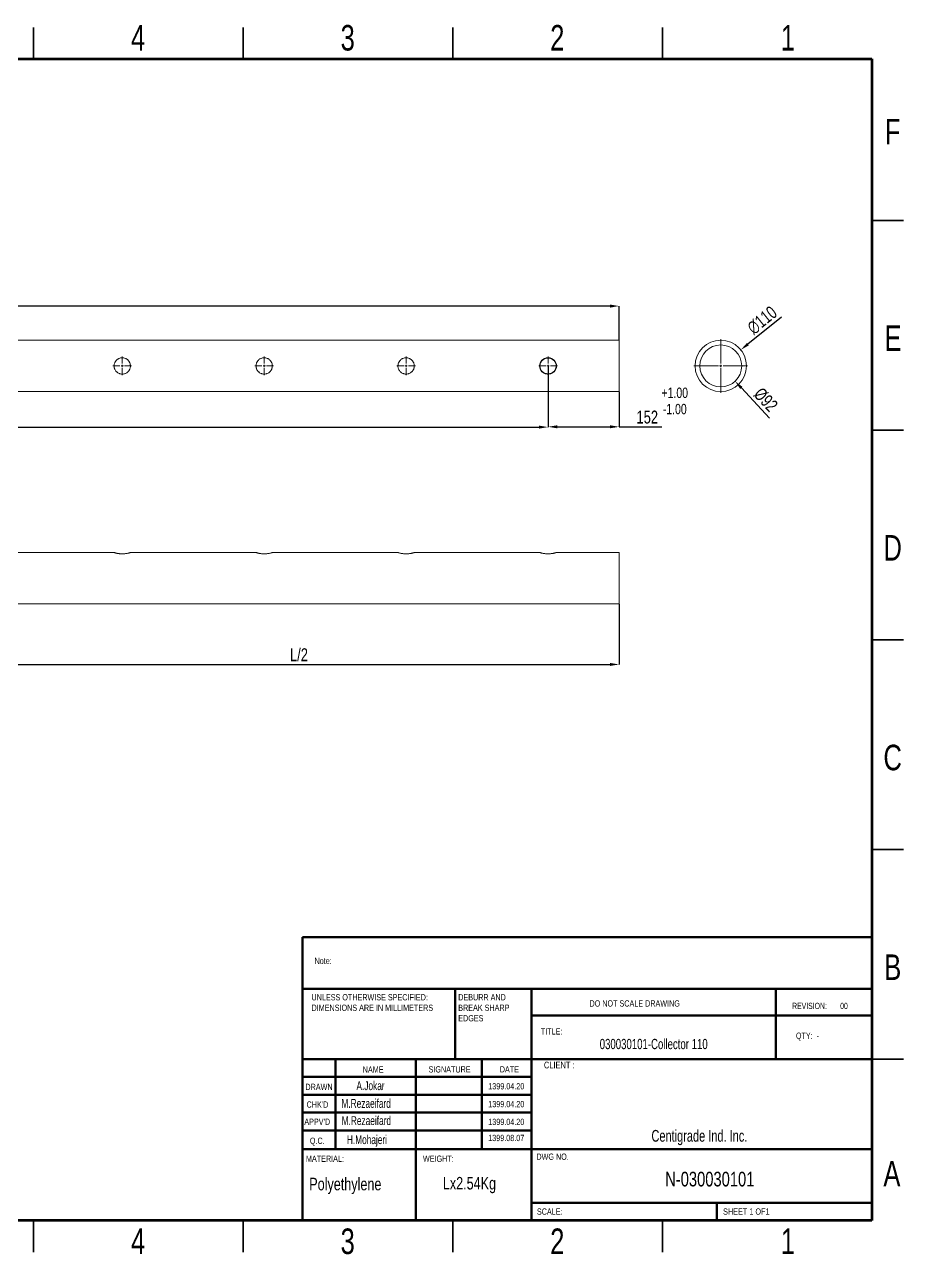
# Model space of a CAD drawing. Header units: millimetres. Extents: x -2608 to 1105, y -1717 to 906.
# Drawn here: x -770 to 1105, y -1717 to 906 of the extents above; entities that cross this region are included whole.
import ezdxf

# ---------------------------------------------------------------- set-up
doc = ezdxf.new("R2010")
doc.units = ezdxf.units.MM
doc.linetypes.add('SLD-Solid', pattern=[0])
doc.styles.add('SLDTEXTSTYLE0', font='TXT', dxfattribs={"width": 0.75})
doc.styles.add('SLDTEXTSTYLE1', font='TXT', dxfattribs={"width": 0.686449})
doc.styles.add('SLDTEXTSTYLE2', font='TXT', dxfattribs={"width": 0.652778})
doc.styles.add('SLDTEXTSTYLE3', font='TXT', dxfattribs={"width": 0.692308})
doc.styles.add('SLDTEXTSTYLE4', font='TXT', dxfattribs={"width": 0.7})
doc.styles.add('SLDTEXTSTYLE5', font='TXT', dxfattribs={"width": 0.678571})
doc.dimstyles.new('SLDDIMSTYLE30', dxfattribs={"dimscale": 13, "dimtxt": 2.116667, "dimasz": 1.5, "dimexe": 0, "dimexo": 0.0625, "dimgap": 0.529167, "dimtad": 1, "dimdec": 0, "dimrnd": 1e-09, "dimzin": 12, "dimdsep": 46, "dimtxsty": 'SLDTEXTSTYLE0', "dimcen": 0.09, "dimadec": 0, "dimazin": 3, "dimtfac": 1, "dimtdec": 0, "dimtofl": 0, "dimtmove": 0, "dimatfit": 3, "dimfxl": 1, "dimfrac": 2, "dimtolj": 1, "dimtzin": 12, "dimarcsym": 0})

# ---------------------------------------------------------------- blocks, each defined once
blk = doc.blocks.new('SW_NOTE_62')
at = {"color": 0, "linetype": 'Continuous', "lineweight": 0, "char_height": 1.5, "attachment_point": 1, "style": 'SLDTEXTSTYLE0'}
for s, insert in [('UNLESS OTHERWISE SPECIFIED:', (0, 1.93)), ('DIMENSIONS ARE IN MILLIMETERS', (0, -0.57))]:
    blk.add_mtext(s, dxfattribs=dict(at, insert=insert))
blk = doc.blocks.new('SW_NOTE_63')
at = {"color": 0, "linetype": 'Continuous', "lineweight": 0, "char_height": 1.5, "attachment_point": 1, "style": 'SLDTEXTSTYLE0'}
for s, insert in [('DEBURR AND', (0, 1.93)), ('BREAK SHARP', (0, -0.57)), ('EDGES', (0, -3.07))]:
    blk.add_mtext(s, dxfattribs=dict(at, insert=insert))
blk = doc.blocks.new('SW_CENTERMARKSYMBOL_0')
at = {"color": 0, "linetype": 'SLD-Solid', "lineweight": 0}
for p, q in [((-0.25, 0), (-1, 0)), ((0, 0), (-0.125, 0)), ((0, 0.25), (0, 1)), ((0, 0), (0, 0.125)), ((0, 0), (0, -0.125)), ((0, 0), (0.125, 0)), ((0.25, 0), (1, 0)), ((0, -0.25), (0, -1))]:
    blk.add_line(p, q, dxfattribs=at)
blk = doc.blocks.new('SW_CENTERMARKSYMBOL_6')
at = {"color": 0, "linetype": 'SLD-Solid', "lineweight": 0}
for p, q in [((-0.25, 0), (-1, 0)), ((0, 0), (-0.125, 0)), ((0, 0.25), (0, 1)), ((0, 0), (0, 0.125)), ((0, 0), (0, -0.125)), ((0, 0), (0.125, 0)), ((0.25, 0), (1, 0)), ((0, -0.25), (0, -1))]:
    blk.add_line(p, q, dxfattribs=at)
blk = doc.blocks.new('SW_CENTERMARKSYMBOL_7')
at = {"color": 0, "linetype": 'SLD-Solid', "lineweight": 0}
for p, q in [((-0.25, 0), (-1, 0)), ((0, 0), (-0.125, 0)), ((0, 0.25), (0, 1)), ((0, 0), (0, 0.125)), ((0, 0), (0, -0.125)), ((0, 0), (0.125, 0)), ((0.25, 0), (1, 0)), ((0, -0.25), (0, -1))]:
    blk.add_line(p, q, dxfattribs=at)
blk = doc.blocks.new('SW_CENTERMARKSYMBOL_8')
at = {"color": 0, "linetype": 'SLD-Solid', "lineweight": 0}
for p, q in [((-0.25, 0), (-1, 0)), ((0, 0), (-0.125, 0)), ((0, 0.25), (0, 1)), ((0, 0), (0, 0.125)), ((0, 0), (0, -0.125)), ((0, 0), (0.125, 0)), ((0.25, 0), (1, 0)), ((0, -0.25), (0, -1))]:
    blk.add_line(p, q, dxfattribs=at)
blk = doc.blocks.new('SW_CENTERMARKSYMBOL_9')
at = {"color": 0, "linetype": 'SLD-Solid', "lineweight": 0}
for p, q in [((0, 0.25), (0, 2.875)), ((-0.25, 0), (-2.875, 0)), ((0, 0), (-0.125, 0)), ((0, 0), (0, 0.125)), ((0, 0), (0, -0.125)), ((0, 0), (0.125, 0)), ((0.25, 0), (2.875, 0)), ((0, -0.25), (0, -2.875))]:
    blk.add_line(p, q, dxfattribs=at)
blk = doc.blocks.new('*D13')
at = {"color": 0, "lineweight": -2, "transparency": 16777216}
for p, q in [((-2228, 233.9), (-2228, 306)), ((478.5, 306), (-2208.5, 306)), ((498, 233.9), (498, 306))]:
    blk.add_line(p, q, dxfattribs=at)
at = {"color": 0, "transparency": 16777216}
for points in [[(-2208.5, 309.2), (-2208.5, 302.7), (-2228, 306)], [(478.5, 309.2), (478.5, 302.7), (498, 306)]]:
    blk.add_solid(points, dxfattribs=at)
at = {"layer": 'Defpoints', "color": 0, "transparency": 16777216}
for p in [(-2228, 306), (-2228, 233.1), (498, 233.1)]:
    blk.add_point(p, dxfattribs=at)
at = {"color": 0, "transparency": 16777216, "insert": (-865, 326.6), "char_height": 27.52, "attachment_point": 5, "style": 'SLDTEXTSTYLE0'}
blk.add_mtext('\\A1;L', dxfattribs=at)
blk = doc.blocks.new('*D14')
at = {"color": 0, "lineweight": -2, "transparency": 16777216}
for p, q in [((844.6, 282.2), (773, 224.8)), ((713.9, 178.3), (716.2, 178.3)), ((715.1, 177.1), (715.1, 179.5))]:
    blk.add_line(p, q, dxfattribs=at)
at = {"color": 0, "transparency": 16777216}
blk.add_solid([(771, 227.3), (775.1, 222.2), (757.8, 212.6)], dxfattribs=at)
at = {"layer": 'Defpoints', "color": 0, "transparency": 16777216}
for p in [(757.8, 212.6), (672.3, 144)]:
    blk.add_point(p, dxfattribs=at)
at = {"color": 0, "transparency": 16777216, "insert": (803.5, 275.7), "char_height": 27.52, "attachment_point": 5, "rotation": 38.7262, "style": 'SLDTEXTSTYLE0'}
blk.add_mtext('\\A1;∅110', dxfattribs=at)
blk = doc.blocks.new('*D15')
at = {"color": 0, "lineweight": -2, "transparency": 16777216}
for p, q in [((713.9, 178.3), (716.2, 178.3)), ((715.1, 177.1), (715.1, 179.5)), ((819.4, 66.9), (759.1, 131.4))]:
    blk.add_line(p, q, dxfattribs=at)
at = {"color": 0, "transparency": 16777216}
blk.add_solid([(761.4, 133.6), (756.7, 129.1), (745.7, 145.6)], dxfattribs=at)
at = {"layer": 'Defpoints', "color": 0, "transparency": 16777216}
for p in [(684.4, 211), (745.7, 145.6)]:
    blk.add_point(p, dxfattribs=at)
at = {"color": 0, "transparency": 16777216, "insert": (811, 106.1), "char_height": 27.52, "attachment_point": 5, "rotation": 313.1398, "style": 'SLDTEXTSTYLE0'}
blk.add_mtext('\\A1;%%C92', dxfattribs=at)
blk = doc.blocks.new('*D17')
at = {"color": 0, "lineweight": -2, "transparency": 16777216}
for p, q in [((346.6, 157.6), (346.6, 48.4)), ((498, 122.7), (498, 48.4)), ((366.1, 48.4), (478.5, 48.4)), ((498, 48.4), (589.2, 48.4))]:
    blk.add_line(p, q, dxfattribs=at)
at = {"color": 0, "transparency": 16777216}
for points in [[(366.1, 51.7), (366.1, 45.2), (346.6, 48.4)], [(478.5, 51.7), (478.5, 45.2), (498, 48.4)]]:
    blk.add_solid(points, dxfattribs=at)
at = {"layer": 'Defpoints', "color": 0, "transparency": 16777216}
for p in [(346.6, 158.4), (498, 123.5), (346.6, 48.4)]:
    blk.add_point(p, dxfattribs=at)
at = {"color": 0, "transparency": 16777216, "insert": (558.3, 69), "char_height": 27.52, "attachment_point": 5, "style": 'SLDTEXTSTYLE0'}
blk.add_mtext('\\A1;152', dxfattribs=at)
blk = doc.blocks.new('*D18')
at = {"color": 0, "lineweight": -2, "transparency": 16777216}
for p, q in [((-2076.5, 177.5), (-2076.5, 47.8)), ((346.6, 177.5), (346.6, 47.8)), ((-2057, 47.8), (327.1, 47.8))]:
    blk.add_line(p, q, dxfattribs=at)
at = {"color": 0, "transparency": 16777216}
for points in [[(-2057, 51), (-2057, 44.5), (-2076.5, 47.8)], [(327.1, 51), (327.1, 44.5), (346.6, 47.8)]]:
    blk.add_solid(points, dxfattribs=at)
at = {"layer": 'Defpoints', "color": 0, "transparency": 16777216}
for p in [(-2076.5, 178.3), (346.6, 178.3), (346.6, 47.8)]:
    blk.add_point(p, dxfattribs=at)
at = {"color": 0, "transparency": 16777216, "insert": (-865, 68.4), "char_height": 27.517, "attachment_point": 5, "style": 'SLDTEXTSTYLE0'}
blk.add_mtext('\\A1;(L/304)-304', dxfattribs=at)
blk = doc.blocks.new('*D20')
at = {"color": 0, "lineweight": -2, "transparency": 16777216}
for p, q in [((-867.9, -308.3), (-867.9, -458.6)), ((498, -330.2), (498, -458.6)), ((-848.4, -458.6), (478.5, -458.6))]:
    blk.add_line(p, q, dxfattribs=at)
at = {"color": 0, "transparency": 16777216}
for points in [[(-848.4, -455.3), (-848.4, -461.8), (-867.9, -458.6)], [(478.5, -455.3), (478.5, -461.8), (498, -458.6)]]:
    blk.add_solid(points, dxfattribs=at)
at = {"layer": 'Defpoints', "color": 0, "transparency": 16777216}
for p in [(-867.9, -307.5), (498, -329.4), (498, -458.6)]:
    blk.add_point(p, dxfattribs=at)
at = {"color": 0, "transparency": 16777216, "insert": (-185, -438), "char_height": 27.52, "attachment_point": 5, "style": 'SLDTEXTSTYLE0'}
blk.add_mtext('\\A1;L/2', dxfattribs=at)

msp = doc.modelspace()

# ---------------------------------------------------------------- linework, layer by layer
at = {"color": 7, "linetype": 'Continuous', "lineweight": 35}
for p, q in [((-751.4, 900.1), (-751.4, 833.1)), ((-751.4, 833.1), (-751.4, 900.1)), ((-304.1, 833.1), (-304.1, 900.1)), ((143.2, 833.1), (143.2, 900.1)), ((590.5, 833.1), (590.5, 900.1)), ((1037.8, 488.6), (1104.9, 488.6)), ((1037.8, 41.4), (1104.9, 41.4)), ((1104.9, -405.9), (1037.8, -405.9)), ((1037.8, -405.9), (1104.9, -405.9)), ((1037.8, -853.2), (1104.9, -853.2)), ((1037.8, -1300.5), (1104.9, -1300.5)), ((-751.4, -1712), (-751.4, -1644.9)), ((-751.4, -1644.9), (-751.4, -1712)), ((-304.1, -1644.9), (-304.1, -1712)), ((143.2, -1644.9), (143.2, -1712)), ((590.5, -1644.9), (590.5, -1712))]:
    msp.add_line(p, q, dxfattribs=at)
at = {"color": 7, "linetype": 'Continuous', "lineweight": 70}
for p, q in [((-2540.5, 833.1), (1037.8, 833.1)), ((1037.8, 833.1), (1037.8, -1644.9)), ((1037.8, -1644.9), (-2540.5, -1644.9))]:
    msp.add_line(p, q, dxfattribs=at)
at = {"linetype": 'SLD-Solid', "lineweight": 0}
for p, q in [((498, 233.1), (-2228, 233.1)), ((498, 233.1), (498, 123.5)), ((-2228, 123.5), (498, 123.5)), ((-579.5, -219.8), (-847.6, -219.8)), ((-276.6, -219.8), (-544.7, -219.8)), ((26.3, -219.8), (-241.8, -219.8)), ((329.2, -219.8), (61.1, -219.8)), ((498, -219.8), (363.9, -219.8)), ((498, -219.8), (498, -329.4)), ((-821.2, -329.4), (498, -329.4))]:
    msp.add_line(p, q, dxfattribs=at)
at = {"color": 7, "linetype": 'Continuous', "lineweight": 50}
for p, q in [((-177.1, -1040.2), (1037.8, -1040.2)), ((-177.1, -1040.2), (-177.1, -1150.7)), ((-177.1, -1150.7), (1037.8, -1150.7)), ((-177.1, -1150.7), (-177.1, -1642.7)), ((148.6, -1150.7), (148.6, -1300.5)), ((311.4, -1150.7), (311.4, -1644.9)), ((832.8, -1300.5), (832.8, -1150.7)), ((1037.8, -1207.7), (311.4, -1207.7)), ((1037.8, -1300.5), (-177.1, -1300.5)), ((-107.3, -1300.5), (-107.3, -1492.8)), ((64.4, -1300.5), (64.4, -1642.7)), ((205, -1300.5), (205, -1492.8)), ((311.4, -1642.7), (311.4, -1300.5)), ((311.4, -1338.5), (-177.1, -1338.5)), ((311.4, -1376.5), (-177.1, -1376.5)), ((311.4, -1414.6), (-177.1, -1414.6)), ((311.4, -1452.6), (-177.1, -1452.6)), ((-84, -1492.8), (-177.1, -1492.8)), ((-84, -1492.8), (1037.8, -1492.8)), ((311.4, -1606.9), (1037.8, -1606.9)), ((706.8, -1644.9), (706.8, -1606.9))]:
    msp.add_line(p, q, dxfattribs=at)
at = {"linetype": 'SLD-Solid', "lineweight": 0}
for radius in [54.8, 44.8]:
    msp.add_circle((715.1, 178.3), radius, dxfattribs=at)
msp.add_circle((346.6, 178.3), 17.4)
for points, knots in [([(-562.1, 160.9), (-563.3, 160.9), (-564.4, 161), (-566.1, 161.3), (-566.6, 161.4), (-567.7, 161.8), (-568.3, 162), (-569.9, 162.6), (-570.9, 163.2), (-572.3, 164.1), (-572.7, 164.5), (-573.6, 165.2), (-574, 165.6), (-575.2, 166.8), (-576, 167.6), (-577.2, 169.5), (-577.8, 170.5), (-578.4, 172.1), (-578.6, 172.7), (-578.9, 173.7), (-579.1, 174.3), (-579.4, 176), (-579.5, 177.1), (-579.5, 178.9), (-579.5, 179.4), (-579.4, 180.6), (-579.3, 181.2), (-579, 182.8), (-578.6, 183.9), (-578, 185.5), (-577.7, 186), (-577.2, 187), (-576.9, 187.5), (-576.3, 188.5), (-575.9, 188.9), (-575.2, 189.8), (-574.8, 190.2), (-573.6, 191.4), (-572.8, 192.1), (-571.3, 193.1), (-570.9, 193.4), (-569.8, 193.9), (-569.3, 194.2), (-567.8, 194.8), (-566.7, 195.2), (-565, 195.5), (-564.4, 195.6), (-563.3, 195.7), (-562.7, 195.7), (-561.5, 195.7), (-561, 195.7), (-559.8, 195.6), (-559.3, 195.5), (-557.6, 195.2), (-556.5, 194.8), (-554.9, 194.2), (-554.4, 193.9), (-553.4, 193.4), (-552.9, 193.1), (-551.5, 192.2), (-550.6, 191.4), (-549.4, 190.2), (-549, 189.8), (-548.3, 188.9), (-547.9, 188.5), (-547.3, 187.5), (-547, 187), (-546.5, 186), (-546.2, 185.5), (-545.6, 183.9), (-545.2, 182.8), (-544.9, 181.2), (-544.8, 180.6), (-544.7, 179.5), (-544.7, 178.9), (-544.7, 177.1), (-544.8, 176), (-545.1, 174.3), (-545.3, 173.8), (-545.6, 172.7), (-545.8, 172.1), (-546.2, 171.1), (-546.5, 170.6), (-547, 169.6), (-547.3, 169.1), (-548.3, 167.6), (-549, 166.8), (-550.2, 165.6), (-550.6, 165.2), (-551.5, 164.5), (-551.9, 164.1), (-553.3, 163.2), (-554.3, 162.6), (-555.9, 162), (-556.5, 161.8), (-557.6, 161.4), (-558.1, 161.3), (-559.8, 161), (-560.9, 160.9), (-562.1, 160.9)], [0, 0, 0, 0, 0.03125, 0.03125, 0.046875, 0.046875, 0.0625, 0.0625, 0.09375, 0.09375, 0.109375, 0.109375, 0.125, 0.125, 0.15625, 0.15625, 0.1875, 0.1875, 0.203125, 0.203125, 0.21875, 0.21875, 0.25, 0.25, 0.265625, 0.265625, 0.28125, 0.28125, 0.3125, 0.3125, 0.328125, 0.328125, 0.34375, 0.34375, 0.359375, 0.359375, 0.375, 0.375, 0.40625, 0.40625, 0.421875, 0.421875, 0.4375, 0.4375, 0.46875, 0.46875, 0.484375, 0.484375, 0.5, 0.5, 0.515625, 0.515625, 0.53125, 0.53125, 0.5625, 0.5625, 0.578125, 0.578125, 0.59375, 0.59375, 0.625, 0.625, 0.640625, 0.640625, 0.65625, 0.65625, 0.671875, 0.671875, 0.6875, 0.6875, 0.71875, 0.71875, 0.734375, 0.734375, 0.75, 0.75, 0.78125, 0.78125, 0.796875, 0.796875, 0.8125, 0.8125, 0.828125, 0.828125, 0.84375, 0.84375, 0.875, 0.875, 0.890625, 0.890625, 0.90625, 0.90625, 0.9375, 0.9375, 0.953125, 0.953125, 0.96875, 0.96875, 1, 1, 1, 1]), ([(-259.2, 160.9), (-260.4, 160.9), (-261.5, 161), (-263.2, 161.3), (-263.7, 161.4), (-264.8, 161.8), (-265.4, 162), (-267, 162.6), (-268, 163.2), (-269.4, 164.1), (-269.8, 164.5), (-270.7, 165.2), (-271.1, 165.6), (-272.3, 166.8), (-273.1, 167.6), (-274.3, 169.5), (-274.9, 170.5), (-275.5, 172.1), (-275.7, 172.7), (-276.1, 173.7), (-276.2, 174.3), (-276.5, 176), (-276.6, 177.1), (-276.7, 178.9), (-276.6, 179.4), (-276.5, 180.6), (-276.4, 181.2), (-276.1, 182.8), (-275.8, 183.9), (-275.1, 185.5), (-274.8, 186), (-274.3, 187), (-274, 187.5), (-273.4, 188.5), (-273, 188.9), (-272.3, 189.8), (-271.9, 190.2), (-270.7, 191.4), (-269.9, 192.1), (-268.5, 193.1), (-268, 193.4), (-267, 193.9), (-266.4, 194.2), (-264.9, 194.8), (-263.8, 195.2), (-262.1, 195.5), (-261.5, 195.6), (-260.4, 195.7), (-259.8, 195.7), (-258.6, 195.7), (-258.1, 195.7), (-256.9, 195.6), (-256.4, 195.5), (-254.7, 195.2), (-253.6, 194.8), (-252, 194.2), (-251.5, 193.9), (-250.5, 193.4), (-250, 193.1), (-248.6, 192.2), (-247.7, 191.4), (-246.5, 190.2), (-246.1, 189.8), (-245.4, 188.9), (-245, 188.5), (-244.4, 187.5), (-244.1, 187), (-243.6, 186), (-243.3, 185.5), (-242.7, 183.9), (-242.3, 182.8), (-242, 181.2), (-241.9, 180.6), (-241.8, 179.5), (-241.8, 178.9), (-241.8, 177.1), (-241.9, 176), (-242.2, 174.3), (-242.4, 173.8), (-242.7, 172.7), (-242.9, 172.1), (-243.3, 171.1), (-243.6, 170.6), (-244.1, 169.6), (-244.4, 169.1), (-245.4, 167.6), (-246.1, 166.8), (-247.3, 165.6), (-247.7, 165.2), (-248.6, 164.5), (-249, 164.1), (-250.5, 163.2), (-251.5, 162.6), (-253, 162), (-253.6, 161.8), (-254.7, 161.4), (-255.2, 161.3), (-256.9, 161), (-258.1, 160.9), (-259.2, 160.9)], [0, 0, 0, 0, 0.03125, 0.03125, 0.046875, 0.046875, 0.0625, 0.0625, 0.09375, 0.09375, 0.109375, 0.109375, 0.125, 0.125, 0.15625, 0.15625, 0.1875, 0.1875, 0.203125, 0.203125, 0.21875, 0.21875, 0.25, 0.25, 0.265625, 0.265625, 0.28125, 0.28125, 0.3125, 0.3125, 0.328125, 0.328125, 0.34375, 0.34375, 0.359375, 0.359375, 0.375, 0.375, 0.40625, 0.40625, 0.421875, 0.421875, 0.4375, 0.4375, 0.46875, 0.46875, 0.484375, 0.484375, 0.5, 0.5, 0.515625, 0.515625, 0.53125, 0.53125, 0.5625, 0.5625, 0.578125, 0.578125, 0.59375, 0.59375, 0.625, 0.625, 0.640625, 0.640625, 0.65625, 0.65625, 0.671875, 0.671875, 0.6875, 0.6875, 0.71875, 0.71875, 0.734375, 0.734375, 0.75, 0.75, 0.78125, 0.78125, 0.796875, 0.796875, 0.8125, 0.8125, 0.828125, 0.828125, 0.84375, 0.84375, 0.875, 0.875, 0.890625, 0.890625, 0.90625, 0.90625, 0.9375, 0.9375, 0.953125, 0.953125, 0.96875, 0.96875, 1, 1, 1, 1]), ([(43.7, 160.9), (42.5, 160.9), (41.4, 161), (39.7, 161.3), (39.1, 161.4), (38, 161.8), (37.5, 162), (35.9, 162.6), (34.9, 163.2), (33.5, 164.1), (33, 164.5), (32.2, 165.2), (31.7, 165.6), (30.5, 166.8), (29.8, 167.6), (28.6, 169.5), (28, 170.5), (27.4, 172.1), (27.2, 172.7), (26.8, 173.7), (26.7, 174.3), (26.4, 176), (26.2, 177.1), (26.2, 178.9), (26.3, 179.4), (26.4, 180.6), (26.5, 181.2), (26.8, 182.8), (27.1, 183.9), (27.8, 185.5), (28, 186), (28.6, 187), (28.9, 187.5), (29.5, 188.5), (29.8, 188.9), (30.6, 189.8), (30.9, 190.2), (32.2, 191.4), (33, 192.1), (34.4, 193.1), (34.9, 193.4), (35.9, 193.9), (36.5, 194.2), (38, 194.8), (39.1, 195.2), (40.8, 195.5), (41.4, 195.6), (42.5, 195.7), (43.1, 195.7), (44.2, 195.7), (44.8, 195.7), (46, 195.6), (46.5, 195.5), (48.2, 195.2), (49.3, 194.8), (50.9, 194.2), (51.4, 193.9), (52.4, 193.4), (52.9, 193.1), (54.3, 192.2), (55.2, 191.4), (56.4, 190.2), (56.8, 189.8), (57.5, 188.9), (57.8, 188.5), (58.5, 187.5), (58.8, 187), (59.3, 186), (59.6, 185.5), (60.2, 183.9), (60.5, 182.8), (60.9, 181.2), (61, 180.6), (61.1, 179.5), (61.1, 178.9), (61.1, 177.1), (61, 176), (60.7, 174.3), (60.5, 173.8), (60.2, 172.7), (60, 172.1), (59.6, 171.1), (59.3, 170.6), (58.8, 169.6), (58.5, 169.1), (57.5, 167.6), (56.8, 166.8), (55.6, 165.6), (55.2, 165.2), (54.3, 164.5), (53.8, 164.1), (52.4, 163.2), (51.4, 162.6), (49.9, 162), (49.3, 161.8), (48.2, 161.4), (47.7, 161.3), (46, 161), (44.8, 160.9), (43.7, 160.9)], [0, 0, 0, 0, 0.03125, 0.03125, 0.046875, 0.046875, 0.0625, 0.0625, 0.09375, 0.09375, 0.109375, 0.109375, 0.125, 0.125, 0.15625, 0.15625, 0.1875, 0.1875, 0.203125, 0.203125, 0.21875, 0.21875, 0.25, 0.25, 0.265625, 0.265625, 0.28125, 0.28125, 0.3125, 0.3125, 0.328125, 0.328125, 0.34375, 0.34375, 0.359375, 0.359375, 0.375, 0.375, 0.40625, 0.40625, 0.421875, 0.421875, 0.4375, 0.4375, 0.46875, 0.46875, 0.484375, 0.484375, 0.5, 0.5, 0.515625, 0.515625, 0.53125, 0.53125, 0.5625, 0.5625, 0.578125, 0.578125, 0.59375, 0.59375, 0.625, 0.625, 0.640625, 0.640625, 0.65625, 0.65625, 0.671875, 0.671875, 0.6875, 0.6875, 0.71875, 0.71875, 0.734375, 0.734375, 0.75, 0.75, 0.78125, 0.78125, 0.796875, 0.796875, 0.8125, 0.8125, 0.828125, 0.828125, 0.84375, 0.84375, 0.875, 0.875, 0.890625, 0.890625, 0.90625, 0.90625, 0.9375, 0.9375, 0.953125, 0.953125, 0.96875, 0.96875, 1, 1, 1, 1]), ([(346.6, 160.9), (345.4, 160.9), (344.3, 161), (342.6, 161.3), (342, 161.4), (340.9, 161.8), (340.4, 162), (338.8, 162.6), (337.8, 163.2), (336.4, 164.1), (335.9, 164.5), (335.1, 165.2), (334.6, 165.6), (333.4, 166.8), (332.7, 167.6), (331.4, 169.5), (330.9, 170.5), (330.2, 172.1), (330.1, 172.7), (329.7, 173.7), (329.6, 174.3), (329.2, 176), (329.1, 177.1), (329.1, 178.9), (329.2, 179.4), (329.3, 180.6), (329.4, 181.2), (329.7, 182.8), (330, 183.9), (330.7, 185.5), (330.9, 186), (331.5, 187), (331.8, 187.5), (332.4, 188.5), (332.7, 188.9), (333.5, 189.8), (333.8, 190.2), (335, 191.4), (335.9, 192.1), (337.3, 193.1), (337.8, 193.4), (338.8, 193.9), (339.3, 194.2), (340.9, 194.8), (342, 195.2), (343.7, 195.5), (344.3, 195.6), (345.4, 195.7), (346, 195.7), (347.1, 195.7), (347.7, 195.7), (348.8, 195.6), (349.4, 195.5), (351.1, 195.2), (352.2, 194.8), (353.8, 194.2), (354.3, 193.9), (355.3, 193.4), (355.8, 193.1), (357.2, 192.2), (358.1, 191.4), (359.3, 190.2), (359.7, 189.8), (360.4, 188.9), (360.7, 188.5), (361.4, 187.5), (361.7, 187), (362.2, 186), (362.4, 185.5), (363.1, 183.9), (363.4, 182.8), (363.8, 181.2), (363.9, 180.6), (364, 179.5), (364, 178.9), (364, 177.1), (363.9, 176), (363.6, 174.3), (363.4, 173.8), (363.1, 172.7), (362.9, 172.1), (362.4, 171.1), (362.2, 170.6), (361.7, 169.6), (361.4, 169.1), (360.4, 167.6), (359.7, 166.8), (358.5, 165.6), (358.1, 165.2), (357.2, 164.5), (356.7, 164.1), (355.3, 163.2), (354.3, 162.6), (352.7, 162), (352.2, 161.8), (351.1, 161.4), (350.5, 161.3), (348.9, 161), (347.7, 160.9), (346.6, 160.9)], [0, 0, 0, 0, 0.03125, 0.03125, 0.046875, 0.046875, 0.0625, 0.0625, 0.09375, 0.09375, 0.109375, 0.109375, 0.125, 0.125, 0.15625, 0.15625, 0.1875, 0.1875, 0.203125, 0.203125, 0.21875, 0.21875, 0.25, 0.25, 0.265625, 0.265625, 0.28125, 0.28125, 0.3125, 0.3125, 0.328125, 0.328125, 0.34375, 0.34375, 0.359375, 0.359375, 0.375, 0.375, 0.40625, 0.40625, 0.421875, 0.421875, 0.4375, 0.4375, 0.46875, 0.46875, 0.484375, 0.484375, 0.5, 0.5, 0.515625, 0.515625, 0.53125, 0.53125, 0.5625, 0.5625, 0.578125, 0.578125, 0.59375, 0.59375, 0.625, 0.625, 0.640625, 0.640625, 0.65625, 0.65625, 0.671875, 0.671875, 0.6875, 0.6875, 0.71875, 0.71875, 0.734375, 0.734375, 0.75, 0.75, 0.78125, 0.78125, 0.796875, 0.796875, 0.8125, 0.8125, 0.828125, 0.828125, 0.84375, 0.84375, 0.875, 0.875, 0.890625, 0.890625, 0.90625, 0.90625, 0.9375, 0.9375, 0.953125, 0.953125, 0.96875, 0.96875, 1, 1, 1, 1]), ([(-562.1, -222.6), (-563, -222.6), (-564.9, -222.6), (-567.7, -222.4), (-570.3, -222), (-572.7, -221.6), (-574.9, -221.1), (-576.7, -220.6), (-578.1, -220.2), (-579.1, -219.9), (-579.5, -219.8), (-579.5, -219.8), (-579.5, -219.8)], [0, 0, 0, 0, 0.102112, 0.207287, 0.309373, 0.414244, 0.519626, 0.627919, 0.735606, 0.846614, 0.95082, 1, 1, 1, 1]), ([(-544.7, -219.8), (-544.7, -219.8), (-544.7, -219.8), (-545.2, -220), (-546.1, -220.2), (-547.5, -220.6), (-549.2, -221.1), (-551.3, -221.6), (-553.8, -222), (-556.5, -222.4), (-559.3, -222.6), (-561.2, -222.6), (-562.1, -222.6)], [0, 0, 0, 0, 0.059119, 0.164047, 0.264709, 0.368105, 0.472296, 0.57931, 0.686958, 0.797837, 0.897513, 1, 1, 1, 1]), ([(-259.2, -222.6), (-260.2, -222.6), (-262.1, -222.6), (-264.8, -222.4), (-267.4, -222), (-269.8, -221.6), (-272, -221.1), (-273.8, -220.6), (-275.3, -220.2), (-276.2, -219.9), (-276.6, -219.8), (-276.6, -219.8), (-276.6, -219.8)], [0, 0, 0, 0, 0.102108, 0.207284, 0.30937, 0.414241, 0.519624, 0.627918, 0.735605, 0.846614, 0.95082, 1, 1, 1, 1]), ([(-241.8, -219.8), (-241.8, -219.8), (-241.8, -219.8), (-242.3, -220), (-243.2, -220.2), (-244.6, -220.6), (-246.3, -221.1), (-248.5, -221.6), (-250.9, -222), (-253.6, -222.4), (-256.4, -222.6), (-258.3, -222.6), (-259.2, -222.6)], [0, 0, 0, 0, 0.059119, 0.164046, 0.264708, 0.368104, 0.472294, 0.579307, 0.686955, 0.797834, 0.897509, 1, 1, 1, 1]), ([(43.7, -222.6), (42.7, -222.6), (40.8, -222.6), (38.1, -222.4), (35.4, -222), (33.1, -221.6), (30.9, -221.1), (29.1, -220.6), (27.6, -220.2), (26.7, -219.9), (26.2, -219.8), (26.3, -219.8), (26.3, -219.8)], [0, 0, 0, 0, 0.102108, 0.207288, 0.309366, 0.414241, 0.519621, 0.62792, 0.735607, 0.846614, 0.95082, 1, 1, 1, 1]), ([(61.1, -219.8), (61.1, -219.8), (61.1, -219.8), (60.6, -220), (59.7, -220.2), (58.3, -220.6), (56.6, -221.1), (54.4, -221.6), (51.9, -222), (49.3, -222.4), (46.5, -222.6), (44.6, -222.6), (43.7, -222.6)], [0, 0, 0, 0, 0.059119, 0.164047, 0.264709, 0.368103, 0.472296, 0.579303, 0.686958, 0.797833, 0.897509, 1, 1, 1, 1]), ([(346.6, -222.6), (345.6, -222.6), (343.7, -222.6), (341, -222.4), (338.3, -222), (335.9, -221.6), (333.8, -221.1), (332, -220.6), (330.5, -220.2), (329.6, -219.9), (329.1, -219.8), (329.2, -219.8), (329.2, -219.8)], [0, 0, 0, 0, 0.102116, 0.207287, 0.309372, 0.414247, 0.519626, 0.627919, 0.735606, 0.846615, 0.95082, 1, 1, 1, 1]), ([(363.9, -219.8), (364, -219.8), (364, -219.8), (363.5, -220), (362.6, -220.2), (361.2, -220.6), (359.5, -221.1), (357.3, -221.6), (354.8, -222), (352.2, -222.4), (349.4, -222.6), (347.5, -222.6), (346.6, -222.6)], [0, 0, 0, 0, 0.0591193, 0.1640464, 0.2647086, 0.3681073, 0.4722954, 0.5793096, 0.6869578, 0.797841, 0.8975173, 1, 1, 1, 1])]:
    msp.add_open_spline(points, degree=3, knots=knots, dxfattribs=at)

# ---------------------------------------------------------------- block references
at = {"linetype": 'Continuous', "lineweight": 0, "xscale": 19.92690014026262, "yscale": 19.92690014026262, "zscale": 19.92690014026262}
for name, p in [('SW_CENTERMARKSYMBOL_9', (715.1, 178.3)), ('SW_CENTERMARKSYMBOL_6', (-562.1, 178.3)), ('SW_CENTERMARKSYMBOL_7', (-259.2, 178.3)), ('SW_CENTERMARKSYMBOL_8', (43.7, 178.3)), ('SW_CENTERMARKSYMBOL_0', (346.6, 178.3))]:
    msp.add_blockref(name, p, dxfattribs=at)
at = {"color": 7, "linetype": 'Continuous', "lineweight": 0, "xscale": 8.945728105370856, "yscale": 8.945728105370856, "zscale": 8.945728105370856}
for name, p in [('SW_NOTE_62', (-158.2, -1179.1)), ('SW_NOTE_63', (154.9, -1179.1))]:
    msp.add_blockref(name, p, dxfattribs=at)

# ---------------------------------------------------------------- texts
at = {"color": 7, "linetype": 'Continuous', "lineweight": 0}
for s, insert, char_height, attachment_point, style in [('4', (-528.3, 905.6), 54.5, 2, 'SLDTEXTSTYLE0'), ('3', (-81, 905.6), 54.5, 2, 'SLDTEXTSTYLE0'), ('2', (366.3, 905.6), 54.5, 2, 'SLDTEXTSTYLE0'), ('1', (858.3, 905.6), 54.5, 2, 'SLDTEXTSTYLE0'), ('F', (1081.9, 705.4), 54.5, 2, 'SLDTEXTSTYLE0'), ('E', (1082.6, 264.8), 54.5, 2, 'SLDTEXTSTYLE0'), ('D', (1081.9, -182.5), 54.5, 2, 'SLDTEXTSTYLE0'), ('C', (1081.9, -629.8), 54.5, 2, 'SLDTEXTSTYLE0'), ('Note:', (-151.7, -1084.3), 13.42, 1, 'SLDTEXTSTYLE0'), ('B', (1082.1, -1077.1), 54.5, 2, 'SLDTEXTSTYLE0'), ('DO NOT SCALE DRAWING', (435, -1175), 13.419, 1, 'SLDTEXTSTYLE0'), ('REVISION:       00', (867.4, -1180.3), 13.419, 1, 'SLDTEXTSTYLE2'), ('TITLE:', (331.2, -1234.6), 13.42, 1, 'SLDTEXTSTYLE0'), ('030030101-Collector 110', (456.8, -1257.3), 21.917, 1, 'SLDTEXTSTYLE4'), ('QTY:  -', (875.6, -1243.8), 13.42, 1, 'SLDTEXTSTYLE5'), ('CLIENT :', (337.8, -1306), 14.2, 1, 'SLDTEXTSTYLE4'), ('NAME', (-48.9, -1316.1), 13.42, 1, 'SLDTEXTSTYLE0'), ('SIGNATURE', (91.6, -1315.6), 13.42, 1, 'SLDTEXTSTYLE0'), ('DATE', (243.5, -1315.6), 13.42, 1, 'SLDTEXTSTYLE0'), ('DRAWN', (-171.3, -1353), 13.42, 1, 'SLDTEXTSTYLE1'), ('A.Jokar', (-62.3, -1347.7), 18.94, 1, 'SLDTEXTSTYLE4'), ('1399.04.20', (219, -1351.7), 13.42, 1, 'SLDTEXTSTYLE0'), ('M.Rezaeifard', (-94.3, -1385.5), 18.935, 1, 'SLDTEXTSTYLE4'), ('1399.04.20', (219, -1389.7), 13.42, 1, 'SLDTEXTSTYLE0'), ("CHK'D", (-168.7, -1390.7), 13.42, 1, 'SLDTEXTSTYLE0'), ("APPV'D", (-173.5, -1427.4), 13.42, 1, 'SLDTEXTSTYLE0'), ('M.Rezaeifard', (-93.9, -1422.2), 18.935, 1, 'SLDTEXTSTYLE4'), ('1399.04.20', (219, -1427.7), 13.42, 1, 'SLDTEXTSTYLE0'), ('Q.C.', (-161.7, -1468), 13.42, 1, 'SLDTEXTSTYLE0'), ('H.Mohajeri', (-82.8, -1462.8), 18.94, 1, 'SLDTEXTSTYLE4'), ('1399.08.07', (218.8, -1462), 13.42, 1, 'SLDTEXTSTYLE0'), ('Centigrade Ind. Inc.', (567.2, -1451.6), 25.048, 1, 'SLDTEXTSTYLE4'), ('MATERIAL:', (-170.1, -1506.2), 13.42, 1, 'SLDTEXTSTYLE0'), ('WEIGHT:', (79.6, -1506.2), 13.41, 1, 'SLDTEXTSTYLE0'), ('DWG NO.', (321.7, -1501.9), 13.42, 1, 'SLDTEXTSTYLE0'), ('A', (1080.3, -1517.7), 54.5, 2, 'SLDTEXTSTYLE0'), ('N-030030101', (596.5, -1540.8), 31.31, 1, 'SLDTEXTSTYLE0'), ('Polyethylene', (-163, -1553.6), 26.812, 1, 'SLDTEXTSTYLE0'), ('Lx2.54Kg', (122, -1551.8), 26.81, 1, 'SLDTEXTSTYLE0'), ('SCALE:', (322.8, -1619), 13.42, 1, 'SLDTEXTSTYLE0'), ('SHEET 1 OF1', (720, -1619), 13.419, 1, 'SLDTEXTSTYLE3'), ('4', (-528.3, -1661.8), 54.5, 2, 'SLDTEXTSTYLE0'), ('3', (-81, -1661.8), 54.5, 2, 'SLDTEXTSTYLE0'), ('2', (366.3, -1661.8), 54.5, 2, 'SLDTEXTSTYLE0'), ('1', (858.3, -1661.8), 54.5, 2, 'SLDTEXTSTYLE0')]:
    msp.add_mtext(s, dxfattribs=dict(at, insert=insert, char_height=char_height, attachment_point=attachment_point, style=style))
at = {"color": 7, "linetype": 'Continuous', "lineweight": 18, "char_height": 22.22, "attachment_point": 2, "style": 'SLDTEXTSTYLE0'}
for s, insert in [('\\A1;+1.00', (617, 132.1)), ('\\A1;-1.00', (617, 97.4))]:
    msp.add_mtext(s, dxfattribs=dict(at, insert=insert))

# ---------------------------------------------------------------- dimensions: what is measured, and where the dimension line sits
for base, p1, p2, text, picture, middle in [((-2228, 306), (498, 233.1), (-2228, 233.1), 'L', '*D13', (-865, 326.6)), ((346.6, 47.8), (-2076.5, 178.3), (346.6, 178.3), '(L/304)-304', '*D18', (-865, 68.4)), ((498, -458.6), (-867.9, -307.5), (498, -329.4), 'L/2', '*D20', (-185, -438))]:
    dim = msp.add_linear_dim(base=base, p1=p1, p2=p2, text=text, dimstyle='SLDDIMSTYLE30')
    dim.commit()
    dim.dimension.update_dxf_attribs({"geometry": picture, "text_midpoint": middle})
dim = msp.add_diameter_dim_2p(p1=(672.3, 144), p2=(757.8, 212.6), dimstyle='SLDDIMSTYLE30')
dim.commit()
dim.dimension.update_dxf_attribs({"geometry": '*D14', "text_midpoint": (803.5, 275.7)})
dim = msp.add_diameter_dim_2p(p1=(684.4, 211), p2=(745.7, 145.6), text='%%C92', dimstyle='SLDDIMSTYLE30')
dim.commit()
dim.dimension.update_dxf_attribs({"geometry": '*D15', "text_midpoint": (811, 106.1)})
dim = msp.add_linear_dim(base=(346.6, 48.4), p1=(498, 123.5), p2=(346.6, 158.4), text='152', dimstyle='SLDDIMSTYLE30')
dim.commit()
dim.dimension.update_dxf_attribs({"geometry": '*D17', "text_midpoint": (558.3, 48.4), "dimtype": 160})

doc.saveas('drawing.dxf')
